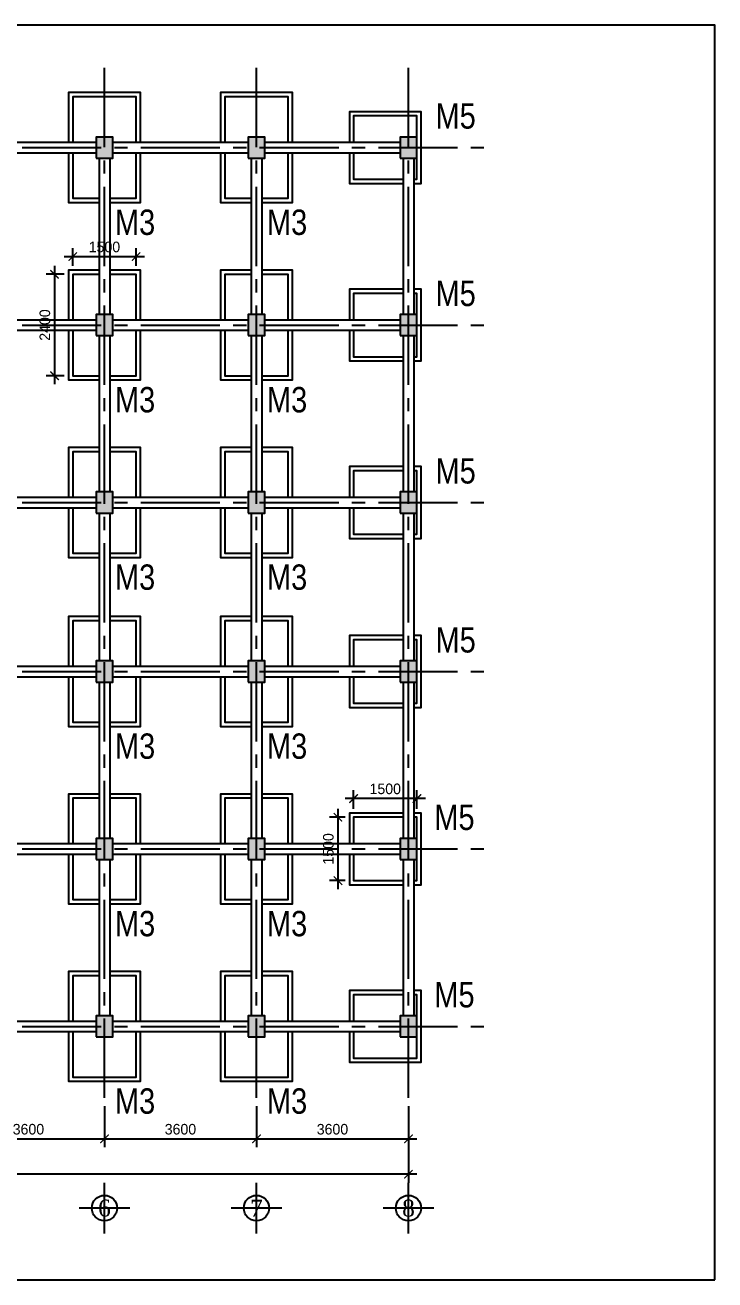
# Model space of a CAD drawing. Extents: x -28764 to 452005, y -12382 to 263221.
# Drawn here: x -3100 to 13236, y 117142 to 146842 of the extents above; entities that cross this region are included whole.
import ezdxf
from ezdxf.enums import TextEntityAlignment as Align

# ---------------------------------------------------------------- set-up
doc = ezdxf.new("R2010")
doc.units = 0
doc.header["$MEASUREMENT"] = 0
doc.linetypes.add('CENTER2', pattern=[1.125, 0.75, -0.125, 0.125, -0.125])
doc.layers.get('0').update_dxf_attribs({"linetype": 'CONTINUOUS'})
doc.layers.get('DEFPOINTS').update_dxf_attribs({"linetype": 'CONTINUOUS'})
for name, color, linetype in [('cot', 8, 'CONTINUOUS'), ('DIM', 1, 'CONTINUOUS'), ('DUT', 7, 'CENTER2'), ('MOTAAR', 1, 'CONTINUOUS'), ('TEXT', 7, 'CONTINUOUS'), ('TUONG', 7, 'CONTINUOUS')]:
    doc.layers.add(name, color=color, linetype=linetype)
doc.styles.add('DIM-NEW', font='')
doc.styles.add('STANDARD1', font='symbol.ttf')
doc.styles.add('T1', font='romans.shx')
doc.styles.add('T2', font='')
doc.styles.get('DIM-NEW').set_extended_font_data('VNI-Helve-Condense')
doc.styles.get('T2').set_extended_font_data('VNI-Times')
doc.dimstyles.new('TL100', dxfattribs={"dimtxt": 250, "dimasz": 200, "dimexe": 200, "dimexo": 200, "dimgap": 100, "dimtad": 1, "dimdec": 0, "dimzin": 0, "dimdsep": 46, "dimtxsty": 'T1', "dimblk": 'ARCHTICK', "dimcen": 250, "dimdle": 200, "dimclrd": 1, "dimclre": 1, "dimclrt": 2, "dimadec": 0, "dimazin": 0, "dimtfac": 1, "dimtdec": 0, "dimtix": 1, "dimtofl": 0, "dimtmove": 0, "dimatfit": 0, "dimldrblk": 'ARCHTICK', "dimfxl": 1, "dimtolj": 1, "dimtzin": 0, "dimlwd": -1, "dimlwe": -1, "dimarcsym": 0})

# ---------------------------------------------------------------- blocks, each defined once
blk = doc.blocks.new('truc2')
at = {"layer": 'MOTAAR'}
for p, q in [((0, -15), (0, 0)), ((7.5, -7.5), (-7.5, -7.5))]:
    blk.add_line(p, q, dxfattribs=at)
blk.add_lwpolyline([(0, -3.5), (0, -1.84)], dxfattribs=at)
blk.add_circle((0, -7.5), 3.75, dxfattribs=at)
at = {"layer": 'TEXT', "style": 'T2'}
blk.add_attdef('1', text='', height=5, dxfattribs=at).set_placement((0, -7.5), align=Align.MIDDLE_CENTER)
blk = doc.blocks.new('_ARCHTICK')
at = {"color": 0, "linetype": 'ByBlock', "const_width": 0.15}
blk.add_lwpolyline([(-0.5, -0.5), (0.5, 0.5)], dxfattribs=at)
blk = doc.blocks.new('*D105')
at = {"layer": 'DEFPOINTS', "color": 0, "transparency": 16777216}
for p in [(-1221, 121452), (2379, 121452), (2379, 120480)]:
    blk.add_point(p, dxfattribs=at)
at = {"layer": 'TUONG', "color": 1, "transparency": 16777216}
for p, q in [((-1221, 121252), (-1221, 120280)), ((2379, 121252), (2379, 120280)), ((-1421, 120480), (2579, 120480))]:
    blk.add_line(p, q, dxfattribs=at)
at = {"layer": 'TUONG', "color": 1, "transparency": 16777216, "xscale": 200, "yscale": 200, "zscale": 200, "rotation": 180}
blk.add_blockref('_ARCHTICK', (-1221, 120480), dxfattribs=at)
at = {"layer": 'TUONG', "color": 1, "transparency": 16777216, "xscale": 200, "yscale": 200, "zscale": 200}
blk.add_blockref('_ARCHTICK', (2379, 120480), dxfattribs=at)
at = {"layer": 'TUONG', "color": 2, "transparency": 16777216, "insert": (579, 120707), "char_height": 250, "attachment_point": 5, "style": 'STANDARD1'}
blk.add_mtext('\\A1;3600', dxfattribs=at)
blk = doc.blocks.new('*D103')
at = {"layer": 'DEFPOINTS', "color": 0, "transparency": 16777216}
for p in [(-4821, 121452), (-1221, 121452), (-1221, 120480)]:
    blk.add_point(p, dxfattribs=at)
at = {"layer": 'TUONG', "color": 1, "transparency": 16777216}
for p, q in [((-4821, 121252), (-4821, 120280)), ((-1221, 121252), (-1221, 120280)), ((-5021, 120480), (-1021, 120480))]:
    blk.add_line(p, q, dxfattribs=at)
at = {"layer": 'TUONG', "color": 1, "transparency": 16777216, "xscale": 200, "yscale": 200, "zscale": 200, "rotation": 180}
blk.add_blockref('_ARCHTICK', (-4821, 120480), dxfattribs=at)
at = {"layer": 'TUONG', "color": 1, "transparency": 16777216, "xscale": 200, "yscale": 200, "zscale": 200}
blk.add_blockref('_ARCHTICK', (-1221, 120480), dxfattribs=at)
at = {"layer": 'TUONG', "color": 2, "transparency": 16777216, "insert": (-3021, 120707), "char_height": 250, "attachment_point": 5, "style": 'STANDARD1'}
blk.add_mtext('\\A1;3600', dxfattribs=at)
blk = doc.blocks.new('*D99')
at = {"layer": 'DEFPOINTS', "color": 0, "transparency": 16777216}
for p in [(-21621, 122433), (5979, 120605), (-21621, 119642)]:
    blk.add_point(p, dxfattribs=at)
at = {"layer": 'TUONG', "color": 1, "transparency": 16777216}
for p, q in [((-21621, 122233), (-21621, 119442)), ((5979, 120405), (5979, 119442)), ((6179, 119642), (-21821, 119642))]:
    blk.add_line(p, q, dxfattribs=at)
at = {"layer": 'TUONG', "color": 1, "transparency": 16777216, "xscale": 200, "yscale": 200, "zscale": 200, "rotation": 180}
blk.add_blockref('_ARCHTICK', (-21621, 119642), dxfattribs=at)
at = {"layer": 'TUONG', "color": 1, "transparency": 16777216, "xscale": 200, "yscale": 200, "zscale": 200}
blk.add_blockref('_ARCHTICK', (5979, 119642), dxfattribs=at)
at = {"layer": 'TUONG', "color": 2, "transparency": 16777216, "insert": (-7821, 119870), "char_height": 250, "attachment_point": 5, "style": 'STANDARD1'}
blk.add_mtext('\\A1;27600', dxfattribs=at)
blk = doc.blocks.new('*D98')
at = {"layer": 'DEFPOINTS', "color": 0, "transparency": 16777216}
for p in [(2379, 121452), (5979, 121452), (5979, 120480)]:
    blk.add_point(p, dxfattribs=at)
at = {"layer": 'TUONG', "color": 1, "transparency": 16777216}
for p, q in [((2379, 121252), (2379, 120280)), ((5979, 121252), (5979, 120280)), ((2179, 120480), (6179, 120480))]:
    blk.add_line(p, q, dxfattribs=at)
at = {"layer": 'TUONG', "color": 1, "transparency": 16777216, "xscale": 200, "yscale": 200, "zscale": 200, "rotation": 180}
blk.add_blockref('_ARCHTICK', (2379, 120480), dxfattribs=at)
at = {"layer": 'TUONG', "color": 1, "transparency": 16777216, "xscale": 200, "yscale": 200, "zscale": 200}
blk.add_blockref('_ARCHTICK', (5979, 120480), dxfattribs=at)
at = {"layer": 'TUONG', "color": 2, "transparency": 16777216, "insert": (4179, 120707), "char_height": 250, "attachment_point": 5, "style": 'STANDARD1'}
blk.add_mtext('\\A1;3600', dxfattribs=at)
blk = doc.blocks.new('*D155')
at = {"layer": 'DEFPOINTS', "color": 0, "transparency": 16777216}
for p in [(-471, 141363), (-1971, 140943), (-471, 140943)]:
    blk.add_point(p, dxfattribs=at)
at = {"layer": 'TUONG', "color": 1, "transparency": 16777216}
for p, q in [((-1971, 141143), (-1971, 141563)), ((-471, 141143), (-471, 141563)), ((-2171, 141363), (-271, 141363))]:
    blk.add_line(p, q, dxfattribs=at)
at = {"layer": 'TUONG', "color": 1, "transparency": 16777216, "xscale": 200, "yscale": 200, "zscale": 200, "rotation": 180}
blk.add_blockref('_ARCHTICK', (-1971, 141363), dxfattribs=at)
at = {"layer": 'TUONG', "color": 1, "transparency": 16777216, "xscale": 200, "yscale": 200, "zscale": 200}
blk.add_blockref('_ARCHTICK', (-471, 141363), dxfattribs=at)
at = {"layer": 'TUONG', "color": 2, "transparency": 16777216, "insert": (-1221, 141590), "char_height": 250, "attachment_point": 5, "style": 'STANDARD1'}
blk.add_mtext('\\A1;1500', dxfattribs=at)
blk = doc.blocks.new('*D156')
at = {"layer": 'DEFPOINTS', "color": 0, "transparency": 16777216}
for p in [(-1971, 140943), (-2403, 138543), (-1971, 138543)]:
    blk.add_point(p, dxfattribs=at)
at = {"layer": 'TUONG', "color": 1, "transparency": 16777216}
for p, q in [((-2403, 141143), (-2403, 138343)), ((-2171, 140943), (-2603, 140943)), ((-2171, 138543), (-2603, 138543))]:
    blk.add_line(p, q, dxfattribs=at)
at = {"layer": 'TUONG', "color": 1, "transparency": 16777216, "xscale": 200, "yscale": 200, "zscale": 200}
for p, rotation in [((-2403, 140943), 90), ((-2403, 138543), 270)]:
    blk.add_blockref('_ARCHTICK', p, dxfattribs=dict(at, rotation=rotation))
at = {"layer": 'TUONG', "color": 2, "transparency": 16777216, "insert": (-2631, 139743), "char_height": 250, "attachment_point": 5, "rotation": 90, "style": 'STANDARD1'}
blk.add_mtext('\\A1;2400', dxfattribs=at)
blk = doc.blocks.new('*D157')
at = {"layer": 'DEFPOINTS', "color": 0, "transparency": 16777216}
for p in [(4679, 128093), (4309, 126593), (4679, 126593)]:
    blk.add_point(p, dxfattribs=at)
at = {"layer": 'TUONG', "color": 1, "transparency": 16777216}
for p, q in [((4479, 128093), (4109, 128093)), ((4309, 128293), (4309, 126393)), ((4479, 126593), (4109, 126593))]:
    blk.add_line(p, q, dxfattribs=at)
at = {"layer": 'TUONG', "color": 1, "transparency": 16777216, "xscale": 200, "yscale": 200, "zscale": 200}
for p, rotation in [((4309, 128093), 90), ((4309, 126593), 270)]:
    blk.add_blockref('_ARCHTICK', p, dxfattribs=dict(at, rotation=rotation))
at = {"layer": 'TUONG', "color": 2, "transparency": 16777216, "insert": (4082, 127343), "char_height": 250, "attachment_point": 5, "rotation": 90, "style": 'STANDARD1'}
blk.add_mtext('\\A1;1500', dxfattribs=at)
blk = doc.blocks.new('*D213')
at = {"layer": 'DEFPOINTS', "color": 0, "transparency": 16777216}
for p in [(4679, 128535), (4679, 128093), (6179, 128093)]:
    blk.add_point(p, dxfattribs=at)
at = {"layer": 'TUONG', "color": 1, "transparency": 16777216}
for p, q in [((4679, 128293), (4679, 128735)), ((6179, 128293), (6179, 128735)), ((6379, 128535), (4479, 128535))]:
    blk.add_line(p, q, dxfattribs=at)
at = {"layer": 'TUONG', "color": 1, "transparency": 16777216, "xscale": 200, "yscale": 200, "zscale": 200, "rotation": 180}
blk.add_blockref('_ARCHTICK', (4679, 128535), dxfattribs=at)
at = {"layer": 'TUONG', "color": 1, "transparency": 16777216, "xscale": 200, "yscale": 200, "zscale": 200}
blk.add_blockref('_ARCHTICK', (6179, 128535), dxfattribs=at)
at = {"layer": 'TUONG', "color": 2, "transparency": 16777216, "insert": (5429, 128763), "char_height": 250, "attachment_point": 5, "style": 'STANDARD1'}
blk.add_mtext('\\A1;1500', dxfattribs=at)

msp = doc.modelspace()

# ---------------------------------------------------------------- linework, layer by layer
at = {"layer": 'cot'}
for points in [[(-1420.7, 143692.8), (-1020.7, 143692.8), (-1020.7, 144192.8), (-1420.7, 144192.8)], [(2179.3, 143692.8), (2579.3, 143692.8), (2579.3, 144192.8), (2179.3, 144192.8)], [(5779.3, 143692.8), (6179.3, 143692.8), (6179.3, 144192.8), (5779.3, 144192.8)], [(-1420.7, 139492.8), (-1020.7, 139492.8), (-1020.7, 139992.8), (-1420.7, 139992.8)], [(2179.3, 139492.8), (2579.3, 139492.8), (2579.3, 139992.8), (2179.3, 139992.8)], [(5779.3, 139492.8), (6179.3, 139492.8), (6179.3, 139992.8), (5779.3, 139992.8)], [(-1420.7, 135292.8), (-1020.7, 135292.8), (-1020.7, 135792.8), (-1420.7, 135792.8)], [(2179.3, 135292.8), (2579.3, 135292.8), (2579.3, 135792.8), (2179.3, 135792.8)], [(5779.3, 135292.8), (6179.3, 135292.8), (6179.3, 135792.8), (5779.3, 135792.8)], [(-1420.7, 131292.8), (-1020.7, 131292.8), (-1020.7, 131792.8), (-1420.7, 131792.8)], [(2179.3, 131292.8), (2579.3, 131292.8), (2579.3, 131792.8), (2179.3, 131792.8)], [(5779.3, 131292.8), (6179.3, 131292.8), (6179.3, 131792.8), (5779.3, 131792.8)], [(-1420.7, 127092.8), (-1020.7, 127092.8), (-1020.7, 127592.8), (-1420.7, 127592.8)], [(2179.3, 127092.8), (2579.3, 127092.8), (2579.3, 127592.8), (2179.3, 127592.8)], [(5779.3, 127092.8), (6179.3, 127092.8), (6179.3, 127592.8), (5779.3, 127592.8)], [(-1420.7, 122892.8), (-1020.7, 122892.8), (-1020.7, 123392.8), (-1420.7, 123392.8)], [(2179.3, 122892.8), (2579.3, 122892.8), (2579.3, 123392.8), (2179.3, 123392.8)], [(5779.3, 122892.8), (6179.3, 122892.8), (6179.3, 123392.8), (5779.3, 123392.8)]]:
    msp.add_lwpolyline(points, close=True, dxfattribs=at)
for points in [[(-1420.7, 144192.8), (-1020.7, 144192.8), (-1420.7, 143692.8), (-1020.7, 143692.8)], [(2179.3, 144192.8), (2579.3, 144192.8), (2179.3, 143692.8), (2579.3, 143692.8)], [(5779.3, 144192.8), (6179.3, 144192.8), (5779.3, 143692.8), (6179.3, 143692.8)], [(-1420.7, 139992.8), (-1020.7, 139992.8), (-1420.7, 139492.8), (-1020.7, 139492.8)], [(2179.3, 139992.8), (2579.3, 139992.8), (2179.3, 139492.8), (2579.3, 139492.8)], [(5779.3, 139992.8), (6179.3, 139992.8), (5779.3, 139492.8), (6179.3, 139492.8)], [(-1420.7, 135792.8), (-1020.7, 135792.8), (-1420.7, 135292.8), (-1020.7, 135292.8)], [(2179.3, 135792.8), (2579.3, 135792.8), (2179.3, 135292.8), (2579.3, 135292.8)], [(5779.3, 135792.8), (6179.3, 135792.8), (5779.3, 135292.8), (6179.3, 135292.8)], [(-1420.7, 131792.8), (-1020.7, 131792.8), (-1420.7, 131292.8), (-1020.7, 131292.8)], [(2179.3, 131792.8), (2579.3, 131792.8), (2179.3, 131292.8), (2579.3, 131292.8)], [(5779.3, 131792.8), (6179.3, 131792.8), (5779.3, 131292.8), (6179.3, 131292.8)], [(-1420.7, 127592.8), (-1020.7, 127592.8), (-1420.7, 127092.8), (-1020.7, 127092.8)], [(2179.3, 127592.8), (2579.3, 127592.8), (2179.3, 127092.8), (2579.3, 127092.8)], [(5779.3, 127592.8), (6179.3, 127592.8), (5779.3, 127092.8), (6179.3, 127092.8)], [(-1420.7, 123392.8), (-1020.7, 123392.8), (-1420.7, 122892.8), (-1020.7, 122892.8)], [(2179.3, 123392.8), (2579.3, 123392.8), (2179.3, 122892.8), (2579.3, 122892.8)], [(5779.3, 123392.8), (6179.3, 123392.8), (5779.3, 122892.8), (6179.3, 122892.8)]]:
    msp.add_solid(points, dxfattribs=at)
at = {"layer": 'DUT', "color": 9, "linetype": 'CENTER2', "ltscale": 2500}
for p, q in [((-1220.7, 121452), (-1220.7, 146000.8)), ((2379.3, 121452), (2379.3, 146000.8)), ((5979.3, 121452), (5979.3, 146000.8)), ((-22859.5, 143942.8), (7866.9, 143942.8)), ((-22859.5, 139742.8), (7866.9, 139742.8)), ((-22859.5, 135542.8), (7866.9, 135542.8)), ((-22859.5, 131542.8), (7866.9, 131542.8)), ((-22859.5, 127342.8), (7866.9, 127342.8)), ((-22859.5, 123142.8), (7866.9, 123142.8))]:
    msp.add_line(p, q, dxfattribs=at)
at = {"layer": 'TUONG'}
for p, q in [((-4620.7, 144067.8), (-1420.7, 144067.8)), ((-1020.7, 144067.8), (2179.3, 144067.8)), ((2579.3, 144067.8), (5779.3, 144067.8)), ((-4620.7, 143817.8), (-1420.7, 143817.8)), ((-1020.7, 143817.8), (2179.3, 143817.8)), ((2579.3, 143817.8), (5779.3, 143817.8)), ((-1345.7, 143692.8), (-1345.7, 139992.8)), ((-1095.7, 143692.8), (-1095.7, 139992.8)), ((2254.3, 143692.8), (2254.3, 139992.8)), ((2504.3, 143692.8), (2504.3, 139992.8)), ((5854.3, 143692.8), (5854.3, 139992.8)), ((6104.3, 143692.8), (6104.3, 139992.8)), ((-4620.7, 139867.8), (-1420.7, 139867.8)), ((-4620.7, 139617.8), (-1420.7, 139617.8)), ((-1020.7, 139867.8), (2179.3, 139867.8)), ((-1020.7, 139617.8), (2179.3, 139617.8)), ((2579.3, 139867.8), (5779.3, 139867.8)), ((2579.3, 139617.8), (5779.3, 139617.8)), ((-1345.7, 139492.8), (-1345.7, 135792.8)), ((-1095.7, 139492.8), (-1095.7, 135792.8)), ((2254.3, 139492.8), (2254.3, 135792.8)), ((2504.3, 139492.8), (2504.3, 135792.8)), ((5854.3, 139492.8), (5854.3, 135792.8)), ((6104.3, 139492.8), (6104.3, 135792.8)), ((-4620.7, 135667.8), (-1420.7, 135667.8)), ((-1020.7, 135667.8), (2179.3, 135667.8)), ((2579.3, 135667.8), (5779.3, 135667.8)), ((-4620.7, 135417.8), (-1420.7, 135417.8)), ((-1345.7, 135292.8), (-1345.7, 131792.8)), ((-1095.7, 135292.8), (-1095.7, 131792.8)), ((-1020.7, 135417.8), (2179.3, 135417.8)), ((2254.3, 135292.8), (2254.3, 131792.8)), ((2504.3, 135292.8), (2504.3, 131792.8)), ((2579.3, 135417.8), (5779.3, 135417.8)), ((5854.3, 135292.8), (5854.3, 131792.8)), ((6104.3, 135292.8), (6104.3, 131792.8)), ((-4620.7, 131667.8), (-1420.7, 131667.8)), ((-1020.7, 131667.8), (2179.3, 131667.8)), ((2579.3, 131667.8), (5779.3, 131667.8)), ((-4620.7, 131417.8), (-1420.7, 131417.8)), ((-1345.7, 131292.8), (-1345.7, 127592.8)), ((-1095.7, 131292.8), (-1095.7, 127592.8)), ((-1020.7, 131417.8), (2179.3, 131417.8)), ((2254.3, 131292.8), (2254.3, 127592.8)), ((2504.3, 131292.8), (2504.3, 127592.8)), ((2579.3, 131417.8), (5779.3, 131417.8)), ((5854.3, 131292.8), (5854.3, 127592.8)), ((6104.3, 131292.8), (6104.3, 127592.8)), ((-4620.7, 127467.8), (-1420.7, 127467.8)), ((-1020.7, 127467.8), (2179.3, 127467.8)), ((2579.3, 127467.8), (5779.3, 127467.8)), ((-4620.7, 127217.8), (-1420.7, 127217.8)), ((-1020.7, 127217.8), (2179.3, 127217.8)), ((2579.3, 127217.8), (5779.3, 127217.8)), ((-1345.7, 127092.8), (-1345.7, 123392.8)), ((-1095.7, 127092.8), (-1095.7, 123392.8)), ((2254.3, 127092.8), (2254.3, 123392.8)), ((2504.3, 127092.8), (2504.3, 123392.8)), ((5854.3, 127092.8), (5854.3, 123392.8)), ((6104.3, 127092.8), (6104.3, 123392.8)), ((-4620.7, 123267.8), (-1420.7, 123267.8)), ((-1020.7, 123267.8), (2179.3, 123267.8)), ((2579.3, 123267.8), (5779.3, 123267.8)), ((-4620.7, 123017.8), (-1420.7, 123017.8)), ((-1020.7, 123017.8), (2179.3, 123017.8)), ((2579.3, 123017.8), (5779.3, 123017.8))]:
    msp.add_line(p, q, dxfattribs=at)
msp.add_lwpolyline([(13235.8, 117142.1), (13235.8, 146842.1), (-28764.2, 146842.1), (-28764.2, 117142.1)], close=True, dxfattribs=at)
for points in [[(-370.7, 144067.8), (-370.7, 145242.8), (-2070.7, 145242.8), (-2070.7, 144067.8)], [(3229.3, 144067.8), (3229.3, 145242.8), (1529.3, 145242.8), (1529.3, 144067.8)], [(-470.7, 144067.8), (-470.7, 145142.8), (-1970.7, 145142.8), (-1970.7, 144067.8)], [(3129.3, 144067.8), (3129.3, 145142.8), (1629.3, 145142.8), (1629.3, 144067.8)], [(6104.3, 143092.8), (6279.3, 143092.8), (6279.3, 144792.8), (4579.3, 144792.8), (4579.3, 144067.8)], [(6104.3, 143192.8), (6179.3, 143192.8), (6179.3, 144692.8), (4679.3, 144692.8), (4679.3, 144067.8)], [(-2070.7, 143817.8), (-2070.7, 142642.8), (-1345.7, 142642.8)], [(-1970.7, 143817.8), (-1970.7, 142742.8), (-1345.7, 142742.8)], [(-1095.7, 142742.8), (-470.7, 142742.8), (-470.7, 143817.8)], [(-1095.7, 142642.8), (-370.7, 142642.8), (-370.7, 143817.8)], [(1529.3, 143817.8), (1529.3, 142642.8), (2254.3, 142642.8)], [(1629.3, 143817.8), (1629.3, 142742.8), (2254.3, 142742.8)], [(2504.3, 142742.8), (3129.3, 142742.8), (3129.3, 143817.8)], [(2504.3, 142642.8), (3229.3, 142642.8), (3229.3, 143817.8)], [(4579.3, 143817.8), (4579.3, 143092.8), (5854.3, 143092.8)], [(4679.3, 143817.8), (4679.3, 143192.8), (5854.3, 143192.8)], [(-1345.7, 141042.8), (-2070.7, 141042.8), (-2070.7, 139867.8)], [(-1345.7, 140942.8), (-1970.7, 140942.8), (-1970.7, 139867.8)], [(-370.7, 139867.8), (-370.7, 141042.8), (-1095.7, 141042.8)], [(-470.7, 139867.8), (-470.7, 140942.8), (-1095.7, 140942.8)], [(2254.3, 141042.8), (1529.3, 141042.8), (1529.3, 139867.8)], [(2254.3, 140942.8), (1629.3, 140942.8), (1629.3, 139867.8)], [(3229.3, 139867.8), (3229.3, 141042.8), (2504.3, 141042.8)], [(3129.3, 139867.8), (3129.3, 140942.8), (2504.3, 140942.8)], [(5854.3, 140592.8), (4579.3, 140592.8), (4579.3, 139867.8)], [(5854.3, 140492.8), (4679.3, 140492.8), (4679.3, 139867.8)], [(6104.3, 138892.8), (6279.3, 138892.8), (6279.3, 140592.8), (6104.3, 140592.8)], [(6104.3, 138992.8), (6179.3, 138992.8), (6179.3, 140492.8), (6104.3, 140492.8)], [(-2070.7, 139617.8), (-2070.7, 138442.8), (-1345.7, 138442.8)], [(-1970.7, 139617.8), (-1970.7, 138542.8), (-1345.7, 138542.8)], [(-1095.7, 138542.8), (-470.7, 138542.8), (-470.7, 139617.8)], [(-1095.7, 138442.8), (-370.7, 138442.8), (-370.7, 139617.8)], [(1529.3, 139617.8), (1529.3, 138442.8), (2254.3, 138442.8)], [(1629.3, 139617.8), (1629.3, 138542.8), (2254.3, 138542.8)], [(2504.3, 138542.8), (3129.3, 138542.8), (3129.3, 139617.8)], [(2504.3, 138442.8), (3229.3, 138442.8), (3229.3, 139617.8)], [(4579.3, 139617.8), (4579.3, 138892.8), (5854.3, 138892.8)], [(4679.3, 139617.8), (4679.3, 138992.8), (5854.3, 138992.8)], [(-1345.7, 136842.8), (-2070.7, 136842.8), (-2070.7, 135667.8)], [(-1345.7, 136742.8), (-1970.7, 136742.8), (-1970.7, 135667.8)], [(-370.7, 135667.8), (-370.7, 136842.8), (-1095.7, 136842.8)], [(-470.7, 135667.8), (-470.7, 136742.8), (-1095.7, 136742.8)], [(2254.3, 136842.8), (1529.3, 136842.8), (1529.3, 135667.8)], [(2254.3, 136742.8), (1629.3, 136742.8), (1629.3, 135667.8)], [(3229.3, 135667.8), (3229.3, 136842.8), (2504.3, 136842.8)], [(3129.3, 135667.8), (3129.3, 136742.8), (2504.3, 136742.8)], [(5854.3, 136392.8), (4579.3, 136392.8), (4579.3, 135667.8)], [(6104.3, 134692.8), (6279.3, 134692.8), (6279.3, 136392.8), (6104.3, 136392.8)], [(5854.3, 136292.8), (4679.3, 136292.8), (4679.3, 135667.8)], [(6104.3, 134792.8), (6179.3, 134792.8), (6179.3, 136292.8), (6104.3, 136292.8)], [(-2070.7, 135417.8), (-2070.7, 134242.8), (-1345.7, 134242.8)], [(-1970.7, 135417.8), (-1970.7, 134342.8), (-1345.7, 134342.8)], [(-1095.7, 134342.8), (-470.7, 134342.8), (-470.7, 135417.8)], [(-1095.7, 134242.8), (-370.7, 134242.8), (-370.7, 135417.8)], [(1529.3, 135417.8), (1529.3, 134242.8), (2254.3, 134242.8)], [(1629.3, 135417.8), (1629.3, 134342.8), (2254.3, 134342.8)], [(2504.3, 134342.8), (3129.3, 134342.8), (3129.3, 135417.8)], [(2504.3, 134242.8), (3229.3, 134242.8), (3229.3, 135417.8)], [(4579.3, 135417.8), (4579.3, 134692.8), (5854.3, 134692.8)], [(4679.3, 135417.8), (4679.3, 134792.8), (5854.3, 134792.8)], [(-1345.7, 132842.8), (-2070.7, 132842.8), (-2070.7, 131667.8)], [(-370.7, 131667.8), (-370.7, 132842.8), (-1095.7, 132842.8)], [(2254.3, 132842.8), (1529.3, 132842.8), (1529.3, 131667.8)], [(3229.3, 131667.8), (3229.3, 132842.8), (2504.3, 132842.8)], [(-1345.7, 132742.8), (-1970.7, 132742.8), (-1970.7, 131667.8)], [(-470.7, 131667.8), (-470.7, 132742.8), (-1095.7, 132742.8)], [(2254.3, 132742.8), (1629.3, 132742.8), (1629.3, 131667.8)], [(3129.3, 131667.8), (3129.3, 132742.8), (2504.3, 132742.8)], [(5854.3, 132392.8), (4579.3, 132392.8), (4579.3, 131667.8)], [(5854.3, 132292.8), (4679.3, 132292.8), (4679.3, 131667.8)], [(6104.3, 130692.8), (6279.3, 130692.8), (6279.3, 132392.8), (6104.3, 132392.8)], [(6104.3, 130792.8), (6179.3, 130792.8), (6179.3, 132292.8), (6104.3, 132292.8)], [(-2070.7, 131417.8), (-2070.7, 130242.8), (-1345.7, 130242.8)], [(-1970.7, 131417.8), (-1970.7, 130342.8), (-1345.7, 130342.8)], [(-1095.7, 130342.8), (-470.7, 130342.8), (-470.7, 131417.8)], [(-1095.7, 130242.8), (-370.7, 130242.8), (-370.7, 131417.8)], [(1529.3, 131417.8), (1529.3, 130242.8), (2254.3, 130242.8)], [(1629.3, 131417.8), (1629.3, 130342.8), (2254.3, 130342.8)], [(2504.3, 130342.8), (3129.3, 130342.8), (3129.3, 131417.8)], [(2504.3, 130242.8), (3229.3, 130242.8), (3229.3, 131417.8)], [(4579.3, 131417.8), (4579.3, 130692.8), (5854.3, 130692.8)], [(4679.3, 131417.8), (4679.3, 130792.8), (5854.3, 130792.8)], [(-1345.7, 128642.8), (-2070.7, 128642.8), (-2070.7, 127467.8)], [(-370.7, 127467.8), (-370.7, 128642.8), (-1095.7, 128642.8)], [(2254.3, 128642.8), (1529.3, 128642.8), (1529.3, 127467.8)], [(3229.3, 127467.8), (3229.3, 128642.8), (2504.3, 128642.8)], [(-1345.7, 128542.8), (-1970.7, 128542.8), (-1970.7, 127467.8)], [(-470.7, 127467.8), (-470.7, 128542.8), (-1095.7, 128542.8)], [(2254.3, 128542.8), (1629.3, 128542.8), (1629.3, 127467.8)], [(3129.3, 127467.8), (3129.3, 128542.8), (2504.3, 128542.8)], [(5854.3, 128192.8), (4579.3, 128192.8), (4579.3, 127467.8)], [(5854.3, 128092.8), (4679.3, 128092.8), (4679.3, 127467.8)], [(6104.3, 126492.8), (6279.3, 126492.8), (6279.3, 128192.8), (6104.3, 128192.8)], [(6104.3, 126592.8), (6179.3, 126592.8), (6179.3, 128092.8), (6104.3, 128092.8)], [(-2070.7, 127217.8), (-2070.7, 126042.8), (-1345.7, 126042.8)], [(-1970.7, 127217.8), (-1970.7, 126142.8), (-1345.7, 126142.8)], [(-1095.7, 126142.8), (-470.7, 126142.8), (-470.7, 127217.8)], [(-1095.7, 126042.8), (-370.7, 126042.8), (-370.7, 127217.8)], [(1529.3, 127217.8), (1529.3, 126042.8), (2254.3, 126042.8)], [(1629.3, 127217.8), (1629.3, 126142.8), (2254.3, 126142.8)], [(2504.3, 126142.8), (3129.3, 126142.8), (3129.3, 127217.8)], [(2504.3, 126042.8), (3229.3, 126042.8), (3229.3, 127217.8)], [(4579.3, 127217.8), (4579.3, 126492.8), (5854.3, 126492.8)], [(4679.3, 127217.8), (4679.3, 126592.8), (5854.3, 126592.8)], [(-1345.7, 124442.8), (-2070.7, 124442.8), (-2070.7, 123267.8)], [(-1345.7, 124342.8), (-1970.7, 124342.8), (-1970.7, 123267.8)], [(-370.7, 123267.8), (-370.7, 124442.8), (-1095.7, 124442.8)], [(-470.7, 123267.8), (-470.7, 124342.8), (-1095.7, 124342.8)], [(2254.3, 124442.8), (1529.3, 124442.8), (1529.3, 123267.8)], [(2254.3, 124342.8), (1629.3, 124342.8), (1629.3, 123267.8)], [(3229.3, 123267.8), (3229.3, 124442.8), (2504.3, 124442.8)], [(3129.3, 123267.8), (3129.3, 124342.8), (2504.3, 124342.8)], [(5854.3, 123992.8), (4579.3, 123992.8), (4579.3, 123267.8)], [(4579.3, 123017.8), (4579.3, 122292.8), (6279.3, 122292.8), (6279.3, 123992.8), (6104.3, 123992.8)], [(5854.3, 123892.8), (4679.3, 123892.8), (4679.3, 123267.8)], [(4679.3, 123017.8), (4679.3, 122392.8), (6179.3, 122392.8), (6179.3, 123892.8), (6104.3, 123892.8)], [(-2070.7, 123017.8), (-2070.7, 121842.8), (-370.7, 121842.8), (-370.7, 123017.8)], [(-1970.7, 123017.8), (-1970.7, 121942.8), (-470.7, 121942.8), (-470.7, 123017.8)], [(1529.3, 123017.8), (1529.3, 121842.8), (3229.3, 121842.8), (3229.3, 123017.8)], [(1629.3, 123017.8), (1629.3, 121942.8), (3129.3, 121942.8), (3129.3, 123017.8)]]:
    msp.add_lwpolyline(points, dxfattribs=at)

# ---------------------------------------------------------------- block references
at = {"layer": 'DIM', "ltscale": 10, "xscale": 80.00000000000001, "yscale": 80.00000000000001, "zscale": 80.00000000000001}
for p, values in [((-1220.7, 119442.4), {'1': '6'}), ((2379.3, 119442.4), {'1': '7'}), ((5979.3, 119442.4), {'1': '8'})]:
    msp.add_blockref('truc2', p, dxfattribs=at).add_auto_attribs(values)

# ---------------------------------------------------------------- texts
at = {"layer": 'TEXT', "style": 'DIM-NEW'}
for s, p in [('M5', (6618.4, 144391.7)), ('M3', (-973.7, 141876)), ('M3', (2626.3, 141876)), ('M5', (6618.4, 140191.7)), ('M3', (-973.7, 137676)), ('M3', (2626.3, 137676)), ('M5', (6618.4, 135991.7)), ('M3', (-973.7, 133476)), ('M3', (2626.3, 133476)), ('M5', (6618.4, 131991.7)), ('M3', (-973.7, 129476)), ('M3', (2626.3, 129476)), ('M5', (6589.9, 127791.7)), ('M3', (-973.7, 125276)), ('M3', (2626.3, 125276)), ('M5', (6589.9, 123591.7)), ('M3', (-973.7, 121076)), ('M3', (2626.3, 121076))]:
    msp.add_text(s, height=600, dxfattribs=at).set_placement(p)

# ---------------------------------------------------------------- dimensions: what is measured, and where the dimension line sits
at = {"layer": 'TUONG'}
for base, p1, p2, picture, middle in [((-470.7, 141362.8), (-1970.7, 140942.8), (-470.7, 140942.8), '*D155', (-1220.7, 141590.3)), ((4679.3, 128535.1), (6179.3, 128092.8), (4679.3, 128092.8), '*D213', (5429.3, 128762.6)), ((-21620.7, 119642.4), (5979.3, 120604.7), (-21620.7, 122433.4), '*D99', (-7820.7, 119869.9)), ((-1220.7, 120479.7), (-4820.7, 121452), (-1220.7, 121452), '*D103', (-3020.7, 120707.3)), ((2379.3, 120479.7), (-1220.7, 121452), (2379.3, 121452), '*D105', (579.3, 120707.3)), ((5979.3, 120479.7), (2379.3, 121452), (5979.3, 121452), '*D98', (4179.3, 120707.3))]:
    dim = msp.add_linear_dim(base=base, p1=p1, p2=p2, dimstyle='TL100', override={"dimtxsty": 'STANDARD1'}, dxfattribs=at)
    dim.commit()
    dim.dimension.update_dxf_attribs({"geometry": picture, "text_midpoint": middle})
for base, p1, p2, picture, middle in [((-2403.3, 138542.8), (-1970.7, 140942.8), (-1970.7, 138542.8), '*D156', (-2630.8, 139742.8)), ((4309.2, 126592.8), (4679.3, 128092.8), (4679.3, 126592.8), '*D157', (4081.7, 127342.8))]:
    dim = msp.add_linear_dim(base=base, p1=p1, p2=p2, angle=90, dimstyle='TL100', override={"dimtxsty": 'STANDARD1'}, dxfattribs=at)
    dim.commit()
    dim.dimension.update_dxf_attribs({"geometry": picture, "text_midpoint": middle})

doc.saveas('drawing.dxf')
